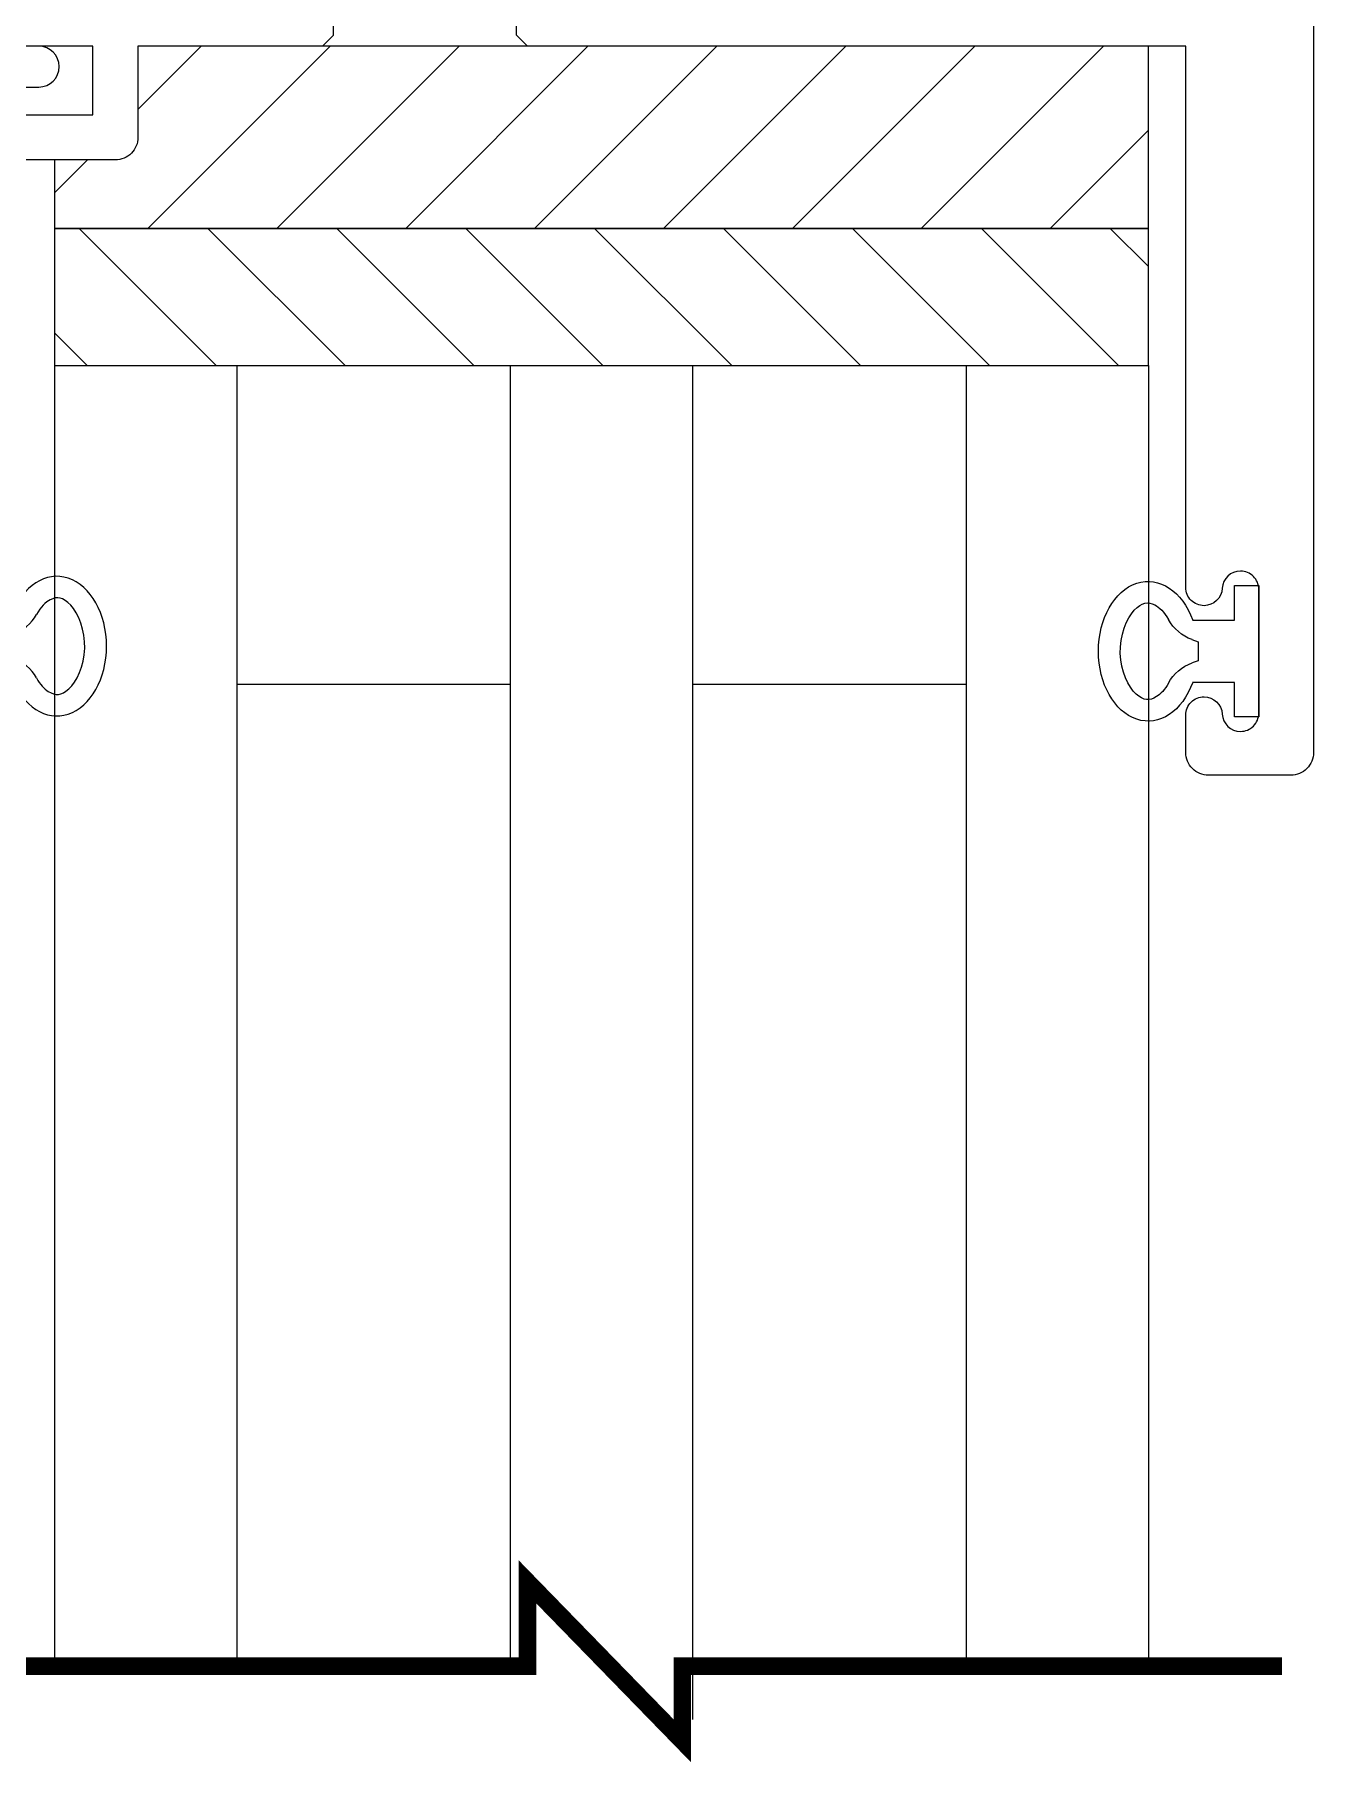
# Model space of a CAD drawing. Extents: x -23 to 190, y -172 to 85.
# Drawn here: x -1.31 to 0.444, y 62.783 to 65.154 of the extents above; entities that cross this region are included whole.
import ezdxf

# ---------------------------------------------------------------- set-up
doc = ezdxf.new("R2010")
doc.units = 0
doc.header["$MEASUREMENT"] = 0
doc.layers.get('0').update_dxf_attribs({"linetype": 'CONTINUOUS'})
for name, color, linetype in [('DIM', 7, 'CONTINUOUS'), ('FRAME', 1, 'CONTINUOUS'), ('GLASS', 7, 'CONTINUOUS'), ('PROFILE NUMBER', 150, 'CONTINUOUS'), ('SETTING BLOCKS', 7, 'CONTINUOUS'), ('TEXT', 7, 'CONTINUOUS')]:
    doc.layers.add(name, color=color, linetype=linetype)

# ---------------------------------------------------------------- blocks, each defined once
blk = doc.blocks.new('3806 MULLION')
blk.add_line((-1.344, -0.2035), (-1.344, -0.1335))
for points in [[(0, 0), (0, -1.1875, -0.414214), (-0.031, -1.2185), (-0.144, -1.2185, -0.414214), (-0.175, -1.1875), (-0.175, -1.136, -0.414214), (-0.15, -1.111), (-0.15, -1.111, -0.399638), (-0.125, -1.1347, 0.399638), (-0.1001, -1.1585), (-0.1, -1.1585, 0.414214), (-0.075, -1.1335), (-0.075, -0.9635, 0.414214), (-0.1, -0.9385), (-0.1001, -0.9385, 0.399638), (-0.125, -0.9622, -0.399638), (-0.15, -0.986, -0.414214), (-0.175, -0.961), (-0.175, -0.9095), (-0.175, -0.2185), (-1.078, -0.2185), (-1.093, -0.2035), (-1.093, -0.1335)], [(-1.344, -0.2035), (-1.359, -0.2185), (-1.612, -0.2185), (-1.612, -0.3435, -0.414214), (-1.643, -0.3745), (-1.799, -0.3745, -0.414214), (-1.83, -0.3435, -0.414214), (-1.799, -0.3125), (-1.674, -0.3125), (-1.674, -0.2185), (-3.625, -0.2185, -0.414214), (-3.731, -0.1125)]]:
    blk.add_lwpolyline(points, format="xyb")
blk = doc.blocks.new('*U144')
at = {"layer": 'PROFILE NUMBER', "color": 5}
for p, q in [((-0.0161, 0.0916), (-0.013, 0.083)), ((-0.013, 0.083), (0.013, 0.083)), ((0.013, 0.083), (0.0161, 0.0915))]:
    blk.add_line(p, q, dxfattribs=at)
blk.add_lwpolyline([(-0.0427, 0.0907), (-0.0427, 0.0335), (-0.09, 0.0335), (-0.09, 0), (0.09, 0), (0.09, 0.0335), (0.0427, 0.0335), (0.0427, 0.0907)], dxfattribs=at)
for centre, start, end in [((-0.0725, 0.0712), 19.8289, 61.175), ((0.0725, 0.0712), 118.7633, 160.1945)]:
    blk.add_arc(centre, 0.06, start, end, dxfattribs=at)
blk.add_ellipse((0, 0.1517), major_axis=(-0.0958, 0), ratio=0.712114, start_param=2.033109, end_param=7.391692, dxfattribs=at)
blk.add_open_spline([(0.0437, 0.1238), (0.0526, 0.1287), (0.0589, 0.1347), (0.0685, 0.1503), (0.0681, 0.1574), (0.0493, 0.1788), (0.027, 0.1893), (-0.0212, 0.1906), (-0.0451, 0.1815), (-0.0674, 0.16), (-0.0684, 0.1523), (-0.0607, 0.1366), (-0.0538, 0.1294), (-0.0436, 0.1238)], degree=3, knots=[2.2211, 2.2211, 2.2211, 2.2211, 2.727733, 2.727733, 3.7005, 3.7005, 4.673268, 4.673268, 5.646035, 5.646035, 6.618803, 6.618803, 7.203997, 7.203997, 7.203997, 7.203997], dxfattribs=at)

msp = doc.modelspace()

# ---------------------------------------------------------------- hatches: boundary and pattern name
at = {"layer": 'DIM'}
h = msp.add_hatch(dxfattribs=at)
h.set_pattern_fill('ANSI31', color=256, angle=90, style=0)
h.set_pattern_definition([(225, (22.13302, 83.75572), (-0.08838835, 0.08838835), [])])
h.paths.add_polyline_path([(0.2179, 64.8879), (-1.2821, 64.8879), (-1.2821, 64.9819), (-1.1778, 64.9819, 0.414214), (-1.1678, 64.9919), (-1.1678, 65.1379), (0.2179, 65.1379)])
h = msp.add_hatch(dxfattribs=at)
h.set_pattern_fill('ANSI31', color=256, style=0)
h.set_pattern_definition([(315, (22.13302, 83.75572), (-0.08838835, -0.08838835), [])])
h.paths.add_polyline_path([(0.2179, 64.6999), (-1.2821, 64.6999), (-1.2821, 64.8879), (0.2179, 64.8879)])

# ---------------------------------------------------------------- linework, layer by layer
for p, q in [((-0.6571, 64.6999), (-0.4071, 64.6999)), ((-0.6259, 64.6999), (-0.4384, 64.6999))]:
    msp.add_line(p, q, dxfattribs=at)
at = {"layer": 'FRAME'}
msp.add_lwpolyline([(-1.3758, 65.0819), (-1.3038, 65.0819, 1), (-1.3038, 65.1379), (-1.4108, 65.1379, 0.414214)], format="xyb", dxfattribs=at)
at = {"layer": 'GLASS'}
for p, q in [((-1.2821, 64.6999), (-1.2821, 62.9156)), ((-1.0321, 64.6999), (-1.0321, 62.9156)), ((-0.6571, 62.9156), (-0.6571, 64.6999)), ((-0.4071, 62.8422), (-0.4071, 64.6999)), ((-0.0321, 64.6999), (-0.0321, 62.9156)), ((0.2179, 64.6999), (0.2179, 62.9156)), ((-1.0321, 64.2629), (-0.6571, 64.2629)), ((-0.4071, 64.2629), (-0.0321, 64.2629))]:
    msp.add_line(p, q, dxfattribs=at)
at = {"layer": 'GLASS', "const_width": 0.024}
msp.add_lwpolyline([(-2.2488, 62.9156), (-0.6337, 62.9156), (-0.6337, 63.0313), (-0.4212, 62.813), (-0.4212, 62.9156), (0.4009, 62.9156)], dxfattribs=at)
at = {"layer": 'SETTING BLOCKS'}
msp.add_lwpolyline([(-1.2821, 64.9819), (-1.2821, 64.8879), (0.2179, 64.8879), (0.2179, 65.1379), (-1.1678, 65.1379)], dxfattribs=at)
msp.add_lwpolyline([(-1.2821, 64.8879), (-1.2821, 64.6999), (0.2179, 64.6999), (0.2179, 64.8879)], close=True, dxfattribs=at)
at = {"layer": 'TEXT'}
msp.add_line((-1.2821, 64.6999), (0.2179, 64.6999), dxfattribs=at)

# ---------------------------------------------------------------- block references
at = {"layer": 'FRAME'}
msp.add_blockref('3806 MULLION', (0.4442, 65.3564), dxfattribs=at)
at = {"layer": 'TEXT', "rotation": 270}
msp.add_blockref('*U144', (-1.4308, 64.3149), dxfattribs=at)
at = {"layer": 'TEXT', "xscale": -1, "rotation": 90}
msp.add_blockref('*U144', (0.3692, 64.3079), dxfattribs=at)

doc.saveas('drawing.dxf')
